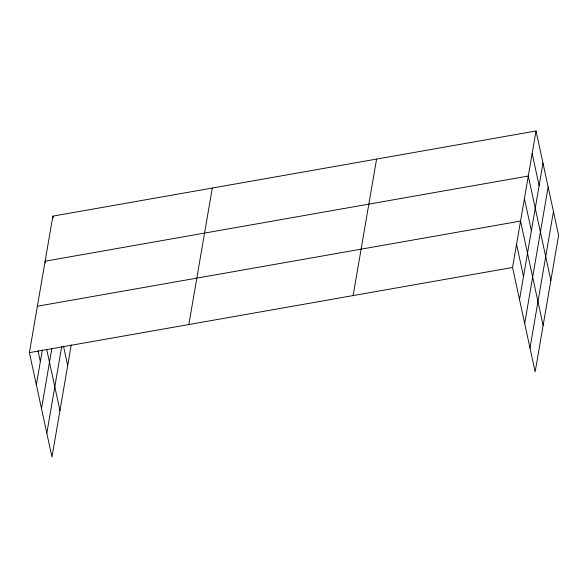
<?xml version="1.0" encoding="UTF-8"?>
<svg xmlns="http://www.w3.org/2000/svg" width="588" height="588" viewBox="0 0 588 588"><rect width="100%" height="100%" fill="white"/><g stroke="black" fill="none" stroke-linecap="round" stroke-linejoin="round"><path stroke-width="0.88" d="M71.251 344.847L51.965 457.016L29.4 352.638L52.861 216.141L536.035 130.984L558.6 235.362L535.139 371.859L512.574 267.474L536.035 130.984M36.353 384.809L42.336 350.007M41.505 408.638L51.81 348.721M46.819 433.187L61.762 346.244M188.844 324.532L212.305 188.042M353.123 295.58L376.585 159.091M519.527 299.652L542.989 163.163M524.68 323.481L548.141 186.984M529.986 348.03L553.448 211.54M37.375 306.23L520.549 221.066L543.114 325.451M29.4 352.638L512.574 267.474M532.162 153.505L539.115 185.683M550.86 280.41L528.289 176.025L45.122 261.19L45.504 262.976M524.423 198.546L531.376 230.724M516.558 244.27L523.518 276.448M52.861 216.141L53.251 217.935M63.489 346.148L67.686 365.567M46.812 349.875L59.947 410.608M38.029 350.882L40.344 361.605"/></g></svg>
